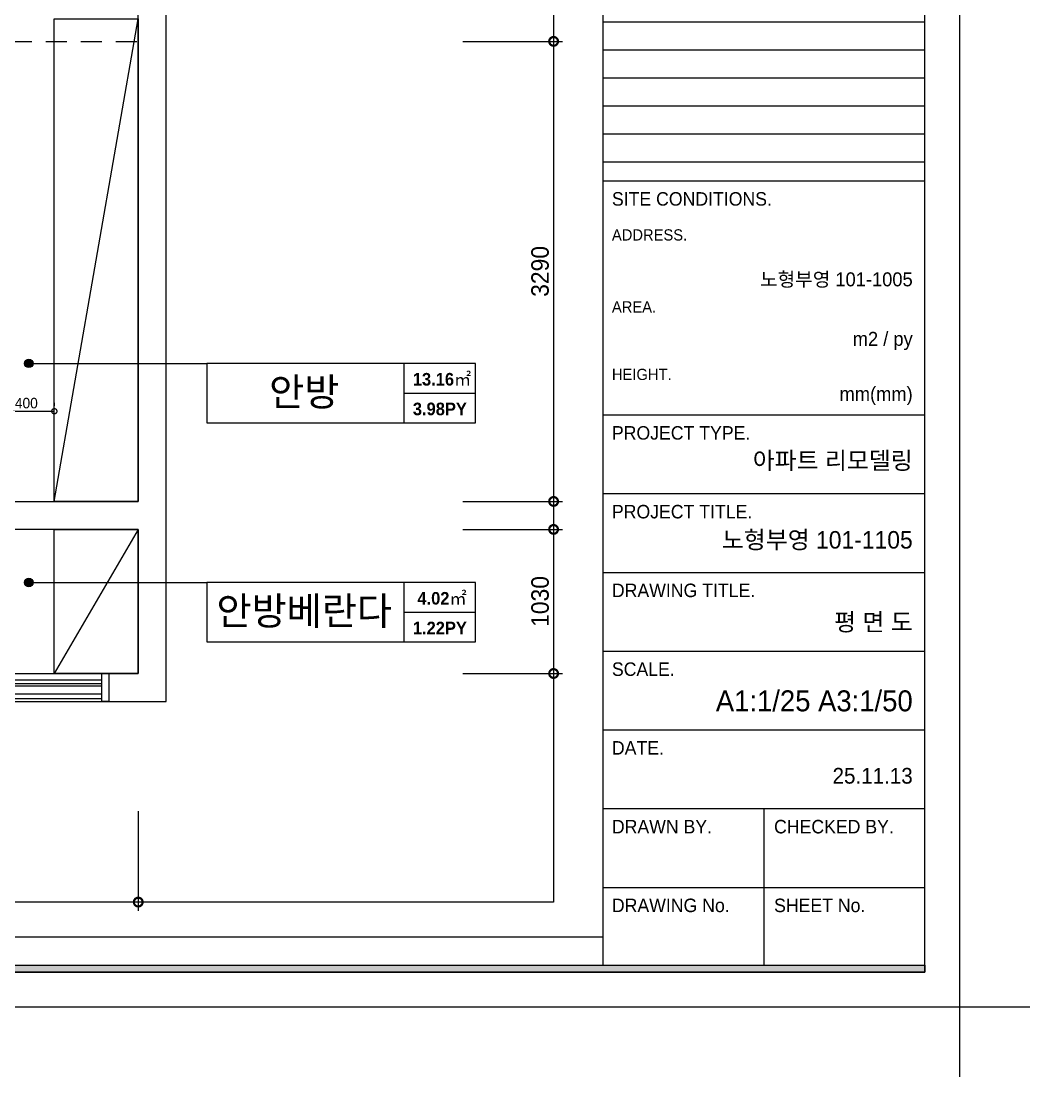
# Model space of a CAD drawing. Header units: millimetres. Extents: x 144680 to 236290, y -190947 to -149396.
# Drawn here: x 228895 to 236107, y -177515 to -169965 of the extents above; entities that cross this region are included whole.
import ezdxf
from ezdxf.enums import TextEntityAlignment as Align

# ---------------------------------------------------------------- set-up
doc = ezdxf.new("R2010")
doc.units = ezdxf.units.MM
doc.header["$LTSCALE"] = 100
doc.linetypes.add('HID', pattern=[2.5, 1.5, -1])
for name, color, linetype in [('0-ELC TEXT', 7, 'Continuous'), ('03-TEXT', 3, 'Continuous'), ('06-FUR', 6, 'Continuous'), ('07-DIM WAL', 5, 'Continuous'), ('FORM(YOURNAME)-1', 1, 'Continuous'), ('FORM(YOURNAME)-11', 1, 'Continuous'), ('HAT', 8, 'Continuous'), ('SYM', 94, 'Continuous'), ('win', 4, 'Continuous')]:
    doc.layers.add(name, color=color, linetype=linetype)
doc.styles.add('YOURNAME', font='HY울릉도M.TTF')
doc.styles.add('넥슨고딕', font='NEXONLv1GothicBold.ttf')
doc.styles.add('스타일1', font='HY울릉도M.TTF')
doc.styles.add('코레일둥고', font='Korail_Round_Gothic_Medium.ttf')
doc.dimstyles.new('30', dxfattribs={"dimscale": 30, "dimtxt": 2.5, "dimasz": 2.5, "dimexe": 1.25, "dimexo": 2, "dimtad": 1, "dimdec": 0, "dimtxsty": '스타일1', "dimblk": 'DOTSMALL', "dimcen": 2.5, "dimclrd": 1, "dimclre": 1, "dimclrt": 2, "dimadec": 0, "dimazin": 0, "dimtfac": 1, "dimtix": 1, "dimtmove": 0, "dimatfit": 3, "dimldrblk": 'DOTSMALL', "dimfxl": 1.25, "dimarcsym": 0})
doc.dimstyles.new('50', dxfattribs={"dimscale": 50, "dimtxt": 2.5, "dimasz": 2.5, "dimexe": 1.25, "dimexo": 2, "dimtad": 1, "dimdec": 0, "dimtxsty": '스타일1', "dimblk": 'DOTSMALL', "dimcen": 2.5, "dimclrd": 1, "dimclre": 1, "dimclrt": 2, "dimadec": 0, "dimazin": 0, "dimtfac": 1, "dimtix": 1, "dimtmove": 0, "dimatfit": 3, "dimldrblk": 'DOTSMALL', "dimfxl": 1.25, "dimarcsym": 0})

# ---------------------------------------------------------------- blocks, each defined once
blk = doc.blocks.new('vudauseeh')
at = {"layer": 'HAT', "color": 10, "linetype": 'HID'}
blk.add_line((145550, -170110), (146460, -170110), dxfattribs=at)
at = {"layer": 'SYM', "color": 2}
for p, q in [((146660, -174830), (146660, -164150)), ((146460, -173400), (146460, -169050)), ((142460, -173400), (146460, -173400)), ((146460, -173600), (142260, -173600)), ((146460, -174630), (146460, -173600)), ((142360, -174630), (146460, -174630)), ((142560, -174830), (146660, -174830))]:
    blk.add_line(p, q, dxfattribs=at)
at = {"layer": 'win'}
for p, q in [((142890, -174630.5), (146210, -174630.5)), ((142900, -174718), (146200, -174718)), ((142900, -174718), (146200, -174718)), ((142900, -174830.5), (146200, -174830.5))]:
    blk.add_line(p, q, dxfattribs=at)
for points in [[(146200, -174678), (144570, -174678), (144570, -174703), (146200, -174703)], [(146200, -174778), (144570, -174778), (144570, -174808), (146200, -174808)]]:
    blk.add_lwpolyline(points, dxfattribs=at)
blk.add_lwpolyline([(146250, -174830.5), (146200, -174830.5), (146200, -174630.5), (146250, -174630.5)], close=True, dxfattribs=at)
blk = doc.blocks.new('cjswjdeh2')
at = {"layer": '06-FUR', "color": 8}
for p, q in [((231412.9, -171083.5), (232012.9, -167633.5)), ((232012.9, -171283.5), (231412.9, -172313.5))]:
    blk.add_line(p, q, dxfattribs=at)
for points in [[(231412.9, -167633.5), (232012.9, -167633.5), (232012.9, -171083.5), (231412.9, -171083.5)], [(231412.9, -171283.5), (232012.9, -171283.5), (232012.9, -172313.5), (231412.9, -172313.5)]]:
    blk.add_lwpolyline(points, close=True, dxfattribs=at)
blk.add_blockref('vudauseeh', (85552.9, 2316.5))
blk = doc.blocks.new('FORM-ELEVATION')
at = {"layer": 'FORM(YOURNAME)-11'}
h = blk.add_hatch(color=256, dxfattribs=at)
h.dxf.hatch_style = 1
h.paths.add_polyline_path([(-10309, 35708), (71691, 35708), (71691, 35508), (-10309, 35508)])
h.paths.add_polyline_path([(-10309, -21492), (71691, -21492), (71691, -21692), (-10309, -21692)])
at = {"layer": 'Defpoints', "color": 158}
for p, q in [((62481, 35508), (62481, -21492)), ((62481, 5486), (71691, 5486)), ((62481, 4686), (71691, 4686)), ((62481, 3886), (71691, 3886)), ((62481, 3086), (71691, 3086)), ((62481, 2286), (71691, 2286)), ((62481, 1486), (71691, 1486)), ((62481, -20692), (-10309, -20692))]:
    blk.add_line(p, q, dxfattribs=at)
for points in [[(-10309, -21692), (71691, -21692), (71691, 35708), (-10309, 35708)], [(-8309, 33708), (61071, 33708), (61071, -19692), (-8309, -19692)]]:
    blk.add_lwpolyline(points, close=True, dxfattribs=at)
at = {"layer": 'Defpoints', "color": 1}
blk.add_lwpolyline([(72691, -24692), (72691, -22692), (74691, -22692)], dxfattribs=at)
at = {"layer": 'FORM(YOURNAME)-11', "color": 14}
for p, q in [((62481, 937), (71691, 937)), ((62481, -5756), (71691, -5756)), ((62481, -8009), (71691, -8009)), ((62481, -10261), (71691, -10261)), ((62481, -12514), (71691, -12514)), ((62481, -14766), (71691, -14766)), ((62481, -17019), (71691, -17019)), ((67086, -17019), (67086, -21492)), ((62481, -19271), (71691, -19271))]:
    blk.add_line(p, q, dxfattribs=at)
at = {"layer": 'FORM(YOURNAME)-11', "color": 250}
blk.add_lwpolyline([(-11309, -22692), (72691, -22692), (72691, 36708), (-11309, 36708)], close=True, dxfattribs=at)
at = {"layer": 'FORM(YOURNAME)-11'}
blk.add_lwpolyline([(-10309, -21492), (71691, -21492), (71691, -21692), (-10309, -21692)], close=True, dxfattribs=at)
at = {"layer": 'FORM(YOURNAME)-11', "color": 14, "style": 'YOURNAME'}
for s, height, p in [('SITE CONDITIONS.', 386.14, (62739, 422)), ('PROJECT TYPE.', 386.14, (62739, -6271)), ('PROJECT TITLE.', 386.14, (62739, -8524)), ('DRAWING TITLE.', 386.14, (62739, -10776)), ('SCALE.', 386.1, (62739, -13029)), ('DATE.', 386.1, (62739, -15281)), ('DRAWN BY.', 386.1, (62739, -17534)), ('CHECKED BY.', 386.14, (67376, -17534)), ('DRAWING No.', 386.14, (62739, -19786)), ('SHEET No.', 386.1, (67376, -19786))]:
    blk.add_text(s, height=height, dxfattribs=at).set_placement(p, align=Align.MIDDLE_LEFT)
at = {"layer": 'FORM(YOURNAME)-11', "color": 251, "style": 'YOURNAME'}
for s, p in [('ADDRESS.', (62739, -608)), ('AREA.', (62739, -2667)), ('HEIGHT.', (62739, -4598))]:
    blk.add_text(s, height=321.8, dxfattribs=at).set_placement(p, align=Align.MIDDLE_LEFT)
at = {"layer": 'FORM(YOURNAME)-11', "color": 3, "style": 'YOURNAME'}
for tag, height, p in [('1', 450, (71041, -1219)), ('2', 450, (71041, -1863)), ('3', 450, (71041, -3150)), ('4', 450, (71041, -5081)), ('5', 515, (71041, -7398)), ('6', 515, (71041, -9650)), ('7', 515, (71041, -11903)), ('8', 515, (71041, -14155)), ('9', 515, (71041, -16408)), ('10', 515, (66791, -18596)), ('11', 515, (71041, -18660)), ('12', 515, (66791, -20848)), ('13', 515, (71041, -20848))]:
    blk.add_attdef(tag, text='', height=height, dxfattribs=at).set_placement(p, align=Align.MIDDLE_RIGHT)
blk = doc.blocks.new('_DOTSMALL')
at = {"color": 0, "linetype": 'ByBlock', "const_width": 0.5}
blk.add_lwpolyline([(-0.0625, 0, 1), (0.0625, 0, 1)], format="xyb", close=True, dxfattribs=at)
blk = doc.blocks.new('*D123')
at = {"layer": '07-DIM WAL', "color": 1, "lineweight": -2, "transparency": 16777216}
for p, q in [((232051.7, -170110), (232764.2, -170110)), ((232701.7, -170110), (232701.7, -173400)), ((232051.7, -173400), (232764.2, -173400))]:
    blk.add_line(p, q, dxfattribs=at)
at = {"layer": 'Defpoints', "color": 0, "transparency": 16777216}
for p in [(231951.7, -170110), (231951.7, -173400), (232701.7, -173400)]:
    blk.add_point(p, dxfattribs=at)
at = {"layer": '07-DIM WAL', "color": 1, "lineweight": -2, "transparency": 16777216, "xscale": 125, "yscale": 125, "zscale": 125}
for p, rotation in [((232701.7, -170110), 90), ((232701.7, -173400), 270)]:
    blk.add_blockref('_DOTSMALL', p, dxfattribs=dict(at, rotation=rotation))
at = {"layer": '07-DIM WAL', "color": 2, "transparency": 16777216, "insert": (232605.4, -171755), "char_height": 125, "attachment_point": 5, "rotation": 90, "style": '스타일1'}
blk.add_mtext('3290', dxfattribs=at)
blk = doc.blocks.new('*D124')
at = {"layer": '07-DIM WAL', "color": 1, "lineweight": -2, "transparency": 16777216}
for p, q in [((232051.7, -173600), (232764.2, -173600)), ((232701.7, -173600), (232701.7, -174630.5)), ((232051.7, -174630.5), (232764.2, -174630.5))]:
    blk.add_line(p, q, dxfattribs=at)
at = {"layer": 'Defpoints', "color": 0, "transparency": 16777216}
for p in [(231951.7, -173600), (231951.7, -174630.5), (232701.7, -174630.5)]:
    blk.add_point(p, dxfattribs=at)
at = {"layer": '07-DIM WAL', "color": 1, "lineweight": -2, "transparency": 16777216, "xscale": 125, "yscale": 125, "zscale": 125}
for p, rotation in [((232701.7, -173600), 90), ((232701.7, -174630.5), 270)]:
    blk.add_blockref('_DOTSMALL', p, dxfattribs=dict(at, rotation=rotation))
at = {"layer": '07-DIM WAL', "color": 2, "transparency": 16777216, "insert": (232605.5, -174115.2), "char_height": 125, "attachment_point": 5, "rotation": 90, "style": '스타일1'}
blk.add_mtext('1030', dxfattribs=at)
blk = doc.blocks.new('*D125')
at = {"layer": '07-DIM WAL', "color": 1, "lineweight": -2, "transparency": 16777216}
for p, q in [((225732.2, -175615), (225732.2, -176327.5)), ((229732.2, -175615), (229732.2, -176327.5)), ((229732.2, -176265), (225732.2, -176265))]:
    blk.add_line(p, q, dxfattribs=at)
at = {"layer": 'Defpoints', "color": 0, "transparency": 16777216}
for p in [(225732.2, -175515), (229732.2, -175515), (225732.2, -176265)]:
    blk.add_point(p, dxfattribs=at)
at = {"layer": '07-DIM WAL', "color": 1, "lineweight": -2, "transparency": 16777216, "xscale": 125, "yscale": 125, "zscale": 125, "rotation": 180}
blk.add_blockref('_DOTSMALL', (225732.2, -176265), dxfattribs=at)
at = {"layer": '07-DIM WAL', "color": 1, "lineweight": -2, "transparency": 16777216, "xscale": 125, "yscale": 125, "zscale": 125}
blk.add_blockref('_DOTSMALL', (229732.2, -176265), dxfattribs=at)
at = {"layer": '07-DIM WAL', "color": 2, "transparency": 16777216, "insert": (227732.2, -176168.8), "char_height": 125, "attachment_point": 5, "style": '스타일1'}
blk.add_mtext('4000', dxfattribs=at)
blk = doc.blocks.new('*D194')
at = {"layer": '07-DIM WAL', "color": 1, "lineweight": -2, "transparency": 16777216}
for p, q in [((228732.2, -172695), (228732.2, -172717.5)), ((229132.2, -172695), (229132.2, -172717.5)), ((228732.2, -172755), (229132.2, -172755))]:
    blk.add_line(p, q, dxfattribs=at)
at = {"layer": 'Defpoints', "color": 0, "transparency": 16777216}
for p in [(228732.2, -172755), (229132.2, -172755), (229132.2, -172755)]:
    blk.add_point(p, dxfattribs=at)
at = {"layer": '07-DIM WAL', "color": 1, "lineweight": -2, "transparency": 16777216, "xscale": 75, "yscale": 75, "zscale": 75, "rotation": 180}
blk.add_blockref('_DOTSMALL', (228732.2, -172755), dxfattribs=at)
at = {"layer": '07-DIM WAL', "color": 1, "lineweight": -2, "transparency": 16777216, "xscale": 75, "yscale": 75, "zscale": 75}
blk.add_blockref('_DOTSMALL', (229132.2, -172755), dxfattribs=at)
at = {"layer": '07-DIM WAL', "color": 2, "transparency": 16777216, "insert": (228932.2, -172697.3), "char_height": 75, "attachment_point": 5, "style": '스타일1'}
blk.add_mtext('400', dxfattribs=at)

msp = doc.modelspace()

# ---------------------------------------------------------------- hatches: boundary and pattern name
at = {"layer": '0-ELC TEXT'}
h = msp.add_hatch(color=256, dxfattribs=at)
h.dxf.hatch_style = 1
edge = h.paths.add_edge_path()
edge.add_arc((228949.8, -172413), 30, 0, 360)
h = msp.add_hatch(color=256, dxfattribs=at)
h.dxf.hatch_style = 1
edge = h.paths.add_edge_path()
edge.add_arc((228949.8, -173979.5), 30, 0, 360)

# ---------------------------------------------------------------- linework, layer by layer
for p, q in [((228949.8, -172413), (230222.1, -172413)), ((231633.2, -172837.5), (231633.2, -172413)), ((231633.2, -172625.2), (232142.9, -172625.2)), ((228949.8, -173979.5), (230222.1, -173979.5)), ((231633.2, -174404), (231633.2, -173979.5)), ((231633.2, -174191.8), (232142.9, -174191.8))]:
    msp.add_line(p, q, dxfattribs=at)
for points in [[(230222.1, -172837.5), (232142.9, -172837.5), (232142.9, -172413), (230222.1, -172413)], [(230222.1, -174404), (232142.9, -174404), (232142.9, -173979.5), (230222.1, -173979.5)]]:
    msp.add_lwpolyline(points, close=True, dxfattribs=at)
for centre in [(228949.8, -172413), (228949.8, -173979.5)]:
    msp.add_circle(centre, 30, dxfattribs=at)

# ---------------------------------------------------------------- block references
msp.add_blockref('cjswjdeh2', (-2280.7, -2316.5))
at = {"layer": 'FORM(YOURNAME)-1'}
ref = msp.add_blockref('FORM-ELEVATION', (217433.9, -171342), dxfattribs=dict(at, xscale=0.2500000000000001, yscale=0.2500000000000001, zscale=0.2500000000000001))
ref.add_attrib('9', '25.11.13', dxfattribs={"layer": 'FORM(YOURNAME)-11', "color": 3, "height": 112.5, "style": 'YOURNAME'}).set_placement((235269, -175361.8), align=Align.MIDDLE_RIGHT)
ref.add_attrib('8', 'A1:1/25 A3:1/50', dxfattribs={"layer": 'FORM(YOURNAME)-11', "color": 3, "height": 150, "style": 'YOURNAME'}).set_placement((235269, -174826), align=Align.MIDDLE_RIGHT)
ref.add_attrib('7', '평 면 도', dxfattribs={"layer": 'FORM(YOURNAME)-11', "color": 3, "height": 125, "style": 'YOURNAME'}).set_placement((235269, -174262.2), align=Align.MIDDLE_RIGHT)
ref.add_attrib('6', '노형부영 101-1105', dxfattribs={"layer": 'FORM(YOURNAME)-11', "color": 3, "height": 125, "style": 'YOURNAME'}).set_placement((235269, -173674.4), align=Align.MIDDLE_RIGHT)
ref.add_attrib('5', '아파트 리모델링', dxfattribs={"layer": 'FORM(YOURNAME)-11', "color": 3, "height": 125, "style": 'YOURNAME'}).set_placement((235269, -173107.1), align=Align.MIDDLE_RIGHT)
ref.add_attrib('2', '노형부영 101-1005', dxfattribs={"layer": 'FORM(YOURNAME)-11', "color": 3, "height": 100, "style": 'YOURNAME'}).set_placement((235269, -171811.8), align=Align.MIDDLE_RIGHT)
ref.add_attrib('3', 'm2 / py', dxfattribs={"layer": 'FORM(YOURNAME)-11', "color": 3, "height": 100, "style": 'YOURNAME'}).set_placement((235269, -172237.3), align=Align.MIDDLE_RIGHT)
ref.add_attrib('4', 'mm(mm)', dxfattribs={"layer": 'FORM(YOURNAME)-11', "color": 3, "height": 100, "style": 'YOURNAME'}).set_placement((235269, -172631), align=Align.MIDDLE_RIGHT)

# ---------------------------------------------------------------- texts
at = {"layer": '03-TEXT'}
for s, height, style, p in [('안방', 200, '코레일둥고', (230918.9, -172716.1)), ('13.16㎡', 90, '넥슨고딕', (231904, -172571.1)), ('3.98PY', 90, '넥슨고딕', (231888.6, -172783.4)), ('안방베란다', 200, '코레일둥고', (230918.9, -174282.6)), ('4.02㎡', 90, '넥슨고딕', (231904, -174137.7)), ('1.22PY', 90, '넥슨고딕', (231888.6, -174349.9))]:
    msp.add_text(s, height=height, dxfattribs=dict(at, style=style)).set_placement(p, align=Align.CENTER)

# ---------------------------------------------------------------- dimensions: what is measured, and where the dimension line sits
at = {"layer": '07-DIM WAL'}
for base, p1, p2, picture, middle in [((232701.7, -173400), (231951.7, -170110), (231951.7, -173400), '*D123', (232605.4, -171755)), ((232701.7342, -174630.4995), (231951.7342, -173600), (231951.7342, -174630.4995), '*D124', (232605.4875, -174115.2498))]:
    dim = msp.add_linear_dim(base=base, p1=p1, p2=p2, angle=90, dimstyle='50', dxfattribs=at)
    dim.commit()
    dim.dimension.update_dxf_attribs({"geometry": picture, "text_midpoint": middle})
for base, p1, p2, dimstyle, picture, middle in [((229132.2, -172755), (228732.2, -172755), (229132.2, -172755), '30', '*D194', (228932.2, -172697.3)), ((225732.2, -176265), (229732.2, -175515), (225732.2, -175515), '50', '*D125', (227732.2, -176168.8))]:
    dim = msp.add_linear_dim(base=base, p1=p1, p2=p2, dimstyle=dimstyle, dxfattribs=at)
    dim.commit()
    dim.dimension.update_dxf_attribs({"geometry": picture, "text_midpoint": middle})

doc.saveas('drawing.dxf')
